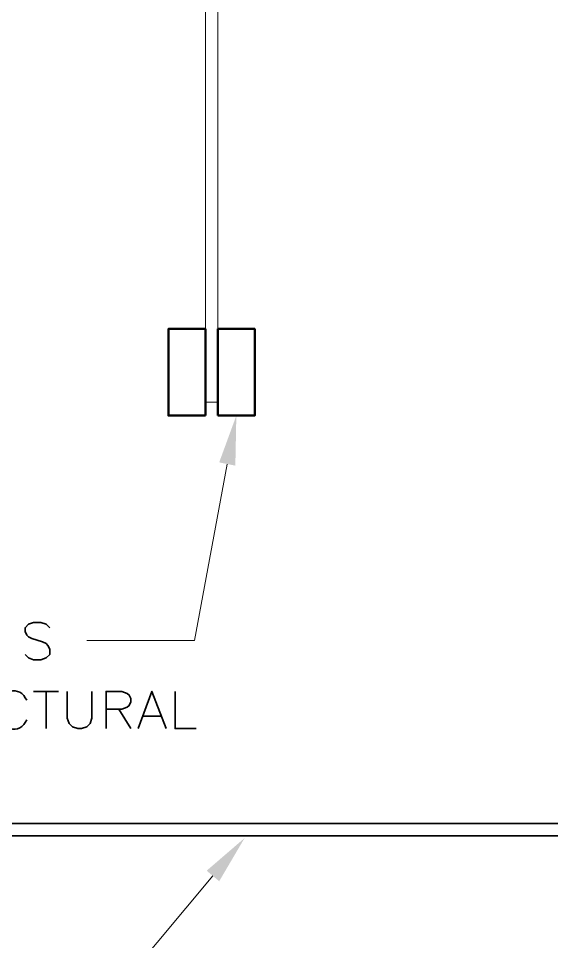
# Model space of a CAD drawing. Header units: inches. Extents: x 5 to 516, y -193 to 129.
# Drawn here: x 89.349 to 91.146, y -180.586 to -177.474 of the extents above; entities that cross this region are included whole.
import ezdxf

# ---------------------------------------------------------------- set-up
doc = ezdxf.new("R2010")
doc.units = ezdxf.units.IN
doc.header["$MEASUREMENT"] = 0
doc.layers.add('PDF8_Geometry', color=7, linetype='Continuous')
doc.layers.add('PDF8_Solid Fills', color=7, linetype='Continuous')

msp = doc.modelspace()

# ---------------------------------------------------------------- linework, layer by layer
at = {"layer": 'PDF8_Geometry', "lineweight": 15}
for points in [[(90.0210713, -176.5246708), (89.9788491, -176.5246708), (89.9788491, -178.7668932)], [(90.0210719, -176.5246708), (90.0210719, -178.7668932)], [(89.9788491, -178.7668935), (90.0210713, -178.7668935)], [(90.0521817, -178.9757818), (89.9421817, -179.5713374), (89.5788483, -179.5713374)], [(90.0044047, -180.3646708), (89.7255158, -180.6980042), (89.3999603, -180.6980042)]]:
    msp.add_lwpolyline(points, dxfattribs=at)
at = {"layer": 'PDF8_Geometry', "lineweight": 50}
for points in [[(89.9788491, -178.8124495), (89.9788491, -178.5202272), (89.8544046, -178.5202272), (89.8544046, -178.8124495)], [(90.0210719, -178.8124495), (90.0210719, -178.5202272), (90.1455163, -178.5202272), (90.1455163, -178.8124495)]]:
    msp.add_lwpolyline(points, close=True, dxfattribs=at)
at = {"layer": 'PDF8_Geometry', "lineweight": 35}
for points in [[(89.4544056, -179.5280042), (89.4421834, -179.515782), (89.4244056, -179.5102265), (89.3999611, -179.5102265), (89.3821834, -179.515782), (89.3710723, -179.5280042), (89.3710723, -179.5402265), (89.3766278, -179.5524487), (89.3821834, -179.5580042), (89.3944056, -179.5635598), (89.4299611, -179.575782), (89.4421834, -179.5813376), (89.4477389, -179.5880042), (89.4544056, -179.6002265), (89.4544056, -179.6180042), (89.4421834, -179.6291154), (89.4244056, -179.635782), (89.3999611, -179.635782), (89.3821834, -179.6291154), (89.3710723, -179.6180042)], [(89.39996, -179.742449), (89.4832933, -179.742449)], [(89.4421827, -179.742449), (89.4421827, -179.8680046)], [(89.5132932, -179.742449), (89.5132932, -179.832449), (89.5199599, -179.8502268), (89.531071, -179.8613379), (89.5488488, -179.8680046), (89.561071, -179.8680046), (89.5788488, -179.8613379), (89.591071, -179.8502268), (89.5966266, -179.832449), (89.5966266, -179.742449)], [(89.6444058, -179.8680051), (89.6444058, -179.7424496), (89.6977391, -179.7424496), (89.7155169, -179.7491162), (89.7221836, -179.7546718), (89.7277391, -179.766894), (89.7277391, -179.7780051), (89.7221836, -179.7902273), (89.7155169, -179.7957829), (89.6977391, -179.8024496), (89.6444058, -179.8024496)], [(89.7521826, -179.8680051), (89.7988493, -179.7424496), (89.846627, -179.8680051)], [(89.8766265, -179.742449), (89.8766265, -179.8680046), (89.9477376, -179.8680046)], [(89.6866263, -179.8024488), (89.7277374, -179.8680044)], [(89.7699596, -179.8257824), (89.8288485, -179.8257824)], [(91.5921825, -180.1880046), (86.0188488, -180.1880046)], [(91.4544058, -180.2291163), (86.01885, -180.2291163)]]:
    msp.add_lwpolyline(points, dxfattribs=at)
msp.add_ellipse((89.3348868, -179.8051554), major_axis=(-0.0001422, 0.0645621), ratio=0.750399506, start_param=5.241955669, end_param=10.460135825, dxfattribs=at)
at = {"layer": 'PDF8_Solid Fills', "lineweight": 50, "transparency": 33554559}
for points in [[(90.0255161, -178.9702265), (90.0832939, -178.8124487), (90.0799606, -178.9813376)], [(89.9832933, -180.3468938), (90.1110711, -180.2368938), (90.0255156, -180.3824493)]]:
    msp.add_solid(points, dxfattribs=at)

doc.saveas('drawing.dxf')
